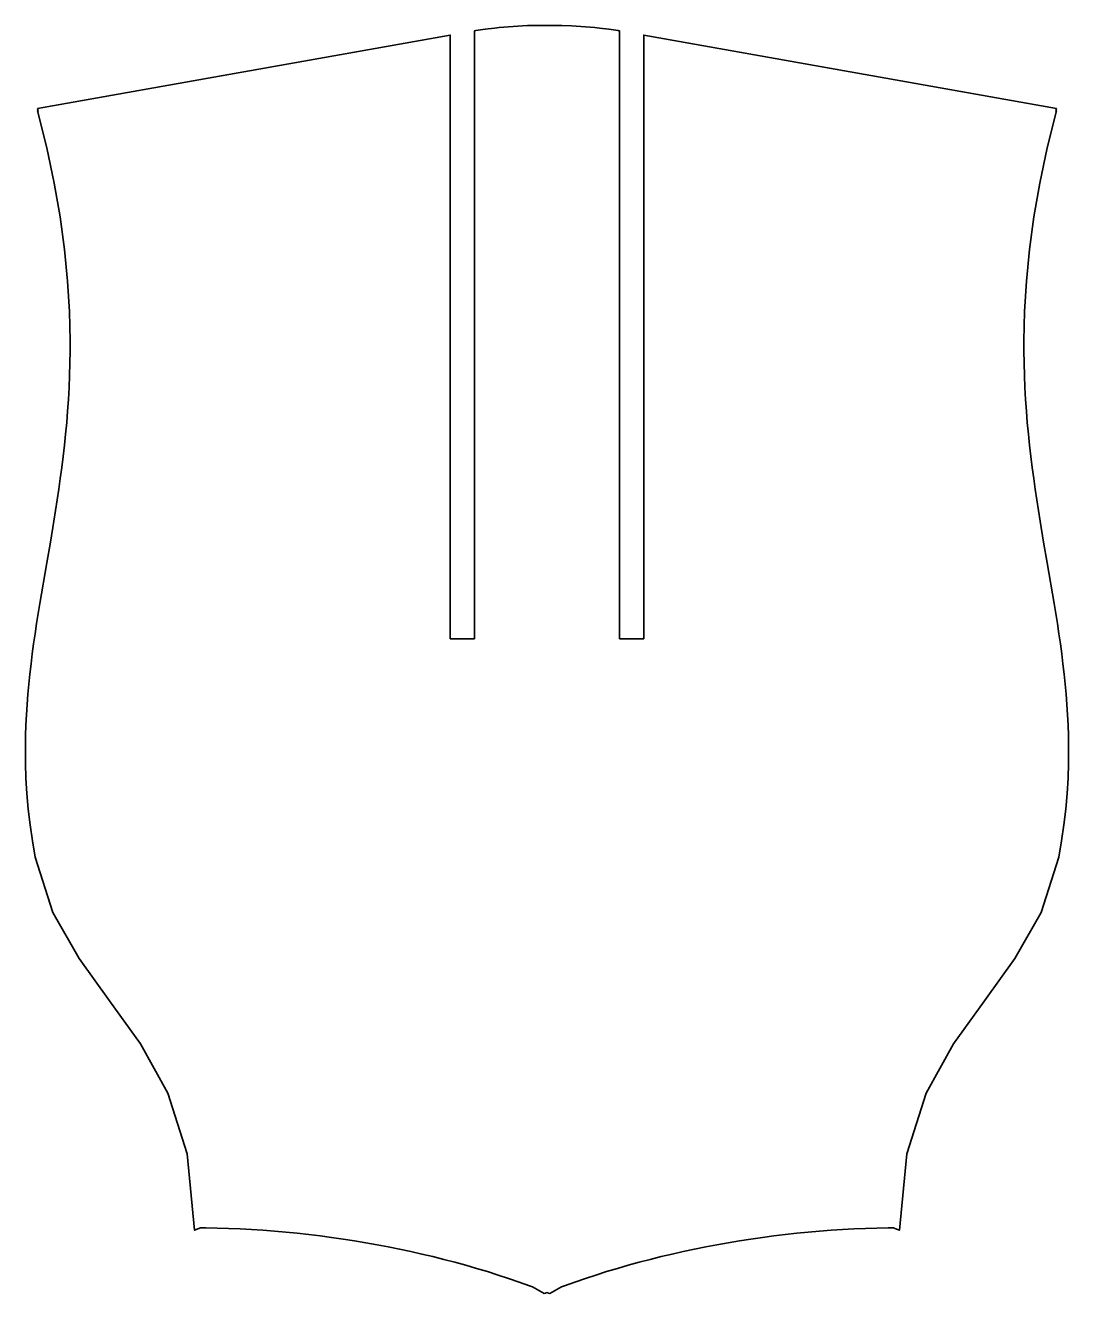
# Model space of a CAD drawing. Header units: centimetres. Extents: x -72 to 72, y -159 to 158.
# Drawn here: x -10.49 to 15.41, y 126.45 to 157.92 of the extents above; entities that cross this region are included whole.
import ezdxf

# ---------------------------------------------------------------- set-up
doc = ezdxf.new("R2010")
doc.units = ezdxf.units.CM
doc.header["$MEASUREMENT"] = 0
doc.layers.add('layer 1', color=7, linetype='Continuous')

msp = doc.modelspace()

# ---------------------------------------------------------------- linework, layer by layer
at = {"layer": 'layer 1', "color": 250, "lineweight": 35}
msp.add_open_spline([(2.45972, 126.47452), (2.45972, 126.47452), (2.42333, 126.46037), (2.42333, 126.46037), (2.42333, 126.46037), (2.42333, 126.46037), (2.38694, 126.44624), (2.38694, 126.44624), (2.38694, 126.44624), (2.38694, 126.44624), (2.09652, 126.61289), (2.09652, 126.61289), (2.09652, 126.61289), (2.09652, 126.61289), (2.02458, 126.63974), (2.02458, 126.63974), (2.02458, 126.63974), (2.02458, 126.63974), (1.76686, 126.73213), (1.76686, 126.73213), (1.76686, 126.73213), (1.76686, 126.73213), (1.50679, 126.82157), (1.50679, 126.82157), (1.50679, 126.82157), (1.50679, 126.82157), (1.24444, 126.90807), (1.24444, 126.90807), (1.24444, 126.90807), (1.24444, 126.90807), (0.97997, 126.9916), (0.97997, 126.9916), (0.97997, 126.9916), (0.97997, 126.9916), (0.71345, 127.07215), (0.71345, 127.07215), (0.71345, 127.07215), (0.71345, 127.07215), (0.44503, 127.14972), (0.44503, 127.14972), (0.44503, 127.14972), (0.44503, 127.14972), (0.17478, 127.22428), (0.17478, 127.22428), (0.17478, 127.22428), (0.17478, 127.22428), (-0.09718, 127.29582), (-0.09718, 127.29582), (-0.09718, 127.29582), (-0.09718, 127.29582), (-0.37072, 127.36434), (-0.37072, 127.36434), (-0.37072, 127.36434), (-0.37072, 127.36434), (-0.64575, 127.42981), (-0.64575, 127.42981), (-0.64575, 127.42981), (-0.64575, 127.42981), (-0.92216, 127.49221), (-0.92216, 127.49221), (-0.92216, 127.49221), (-0.92216, 127.49221), (-1.19983, 127.55155), (-1.19983, 127.55155), (-1.19983, 127.55155), (-1.19983, 127.55155), (-1.47864, 127.6078), (-1.47864, 127.6078), (-1.47864, 127.6078), (-1.47864, 127.6078), (-1.75852, 127.66095), (-1.75852, 127.66095), (-1.75852, 127.66095), (-1.75852, 127.66095), (-2.03932, 127.71097), (-2.03932, 127.71097), (-2.03932, 127.71097), (-2.03932, 127.71097), (-2.32095, 127.75788), (-2.32095, 127.75788), (-2.32095, 127.75788), (-2.32095, 127.75788), (-2.6033, 127.80164), (-2.6033, 127.80164), (-2.6033, 127.80164), (-2.6033, 127.80164), (-2.88624, 127.84226), (-2.88624, 127.84226), (-2.88624, 127.84226), (-2.88624, 127.84226), (-3.16969, 127.8797), (-3.16969, 127.8797), (-3.16969, 127.8797), (-3.16969, 127.8797), (-3.4535, 127.91395), (-3.4535, 127.91395), (-3.4535, 127.91395), (-3.4535, 127.91395), (-3.73761, 127.945), (-3.73761, 127.945), (-3.73761, 127.945), (-3.73761, 127.945), (-4.02189, 127.97285), (-4.02189, 127.97285), (-4.02189, 127.97285), (-4.02189, 127.97285), (-4.30623, 127.99747), (-4.30623, 127.99747), (-4.30623, 127.99747), (-4.30623, 127.99747), (-4.59049, 128.01886), (-4.59049, 128.01886), (-4.59049, 128.01886), (-4.59049, 128.01886), (-4.8746, 128.03698), (-4.8746, 128.03698), (-4.8746, 128.03698), (-4.8746, 128.03698), (-5.15844, 128.05185), (-5.15844, 128.05185), (-5.15844, 128.05185), (-5.15844, 128.05185), (-5.44188, 128.06345), (-5.44188, 128.06345), (-5.44188, 128.06345), (-5.44188, 128.06345), (-5.72484, 128.07174), (-5.72484, 128.07174), (-5.72484, 128.07174), (-5.72484, 128.07174), (-6.0072, 128.07672), (-6.0072, 128.07672), (-6.0072, 128.07672), (-6.0072, 128.07672), (-6.07437, 128.07712), (-6.07437, 128.07712), (-6.07437, 128.07712), (-6.07437, 128.07712), (-6.14154, 128.07751), (-6.14154, 128.07751), (-6.14154, 128.07751), (-6.14154, 128.07751), (-6.28884, 128.01858), (-6.28884, 128.01858), (-6.28884, 128.01858), (-6.28884, 128.01858), (-6.47148, 129.91917), (-6.47148, 129.91917), (-6.47148, 129.91917), (-6.47148, 129.91917), (-6.95145, 131.41869), (-6.95145, 131.41869), (-6.95145, 131.41869), (-6.95145, 131.41869), (-7.62676, 132.64222), (-7.62676, 132.64222), (-7.62676, 132.64222), (-7.62676, 132.64222), (-8.39534, 133.71493), (-8.39534, 133.71493), (-8.39534, 133.71493), (-8.39534, 133.71493), (-9.15522, 134.76191), (-9.15522, 134.76191), (-9.15522, 134.76191), (-9.15522, 134.76191), (-9.80438, 135.90831), (-9.80438, 135.90831), (-9.80438, 135.90831), (-9.80438, 135.90831), (-10.24084, 137.27924), (-10.24084, 137.27924), (-10.24084, 137.27924), (-10.24084, 137.27924), (-10.31294, 137.68316), (-10.31294, 137.68316), (-10.31294, 137.68316), (-10.31294, 137.68316), (-10.37152, 138.08061), (-10.37152, 138.08061), (-10.37152, 138.08061), (-10.37152, 138.08061), (-10.41732, 138.47208), (-10.41732, 138.47208), (-10.41732, 138.47208), (-10.41732, 138.47208), (-10.45099, 138.85803), (-10.45099, 138.85803), (-10.45099, 138.85803), (-10.45099, 138.85803), (-10.47331, 139.23897), (-10.47331, 139.23897), (-10.47331, 139.23897), (-10.47331, 139.23897), (-10.48495, 139.61539), (-10.48495, 139.61539), (-10.48495, 139.61539), (-10.48495, 139.61539), (-10.48666, 139.98777), (-10.48666, 139.98777), (-10.48666, 139.98777), (-10.48666, 139.98777), (-10.4867, 140.0445), (-10.4867, 140.0445), (-10.4867, 140.0445), (-10.4867, 140.0445), (-10.48242, 140.30273), (-10.48242, 140.30273), (-10.48242, 140.30273), (-10.48242, 140.30273), (-10.47385, 140.5594), (-10.47385, 140.5594), (-10.47385, 140.5594), (-10.47385, 140.5594), (-10.46127, 140.81465), (-10.46127, 140.81465), (-10.46127, 140.81465), (-10.46127, 140.81465), (-10.4449, 141.06865), (-10.4449, 141.06865), (-10.4449, 141.06865), (-10.4449, 141.06865), (-10.42497, 141.32158), (-10.42497, 141.32158), (-10.42497, 141.32158), (-10.42497, 141.32158), (-10.40174, 141.57361), (-10.40174, 141.57361), (-10.40174, 141.57361), (-10.40174, 141.57361), (-10.37547, 141.82489), (-10.37547, 141.82489), (-10.37547, 141.82489), (-10.37547, 141.82489), (-10.34638, 142.07559), (-10.34638, 142.07559), (-10.34638, 142.07559), (-10.34638, 142.07559), (-10.31472, 142.32589), (-10.31472, 142.32589), (-10.31472, 142.32589), (-10.31472, 142.32589), (-10.28074, 142.57594), (-10.28074, 142.57594), (-10.28074, 142.57594), (-10.28074, 142.57594), (-10.24466, 142.82591), (-10.24466, 142.82591), (-10.24466, 142.82591), (-10.24466, 142.82591), (-10.20677, 143.07597), (-10.20677, 143.07597), (-10.20677, 143.07597), (-10.20677, 143.07597), (-10.12641, 143.57702), (-10.12641, 143.57702), (-10.12641, 143.57702), (-10.12641, 143.57702), (-9.95438, 144.58751), (-9.95438, 144.58751), (-9.95438, 144.58751), (-9.95438, 144.58751), (-9.86659, 145.09961), (-9.86659, 145.09961), (-9.86659, 145.09961), (-9.86659, 145.09961), (-9.78024, 145.61804), (-9.78024, 145.61804), (-9.78024, 145.61804), (-9.78024, 145.61804), (-9.69723, 146.14414), (-9.69723, 146.14414), (-9.69723, 146.14414), (-9.69723, 146.14414), (-9.6576, 146.41047), (-9.6576, 146.41047), (-9.6576, 146.41047), (-9.6576, 146.41047), (-9.61954, 146.67923), (-9.61954, 146.67923), (-9.61954, 146.67923), (-9.61954, 146.67923), (-9.58331, 146.95057), (-9.58331, 146.95057), (-9.58331, 146.95057), (-9.58331, 146.95057), (-9.54912, 147.22465), (-9.54912, 147.22465), (-9.54912, 147.22465), (-9.54912, 147.22465), (-9.51726, 147.50167), (-9.51726, 147.50167), (-9.51726, 147.50167), (-9.51726, 147.50167), (-9.48793, 147.78175), (-9.48793, 147.78175), (-9.48793, 147.78175), (-9.48793, 147.78175), (-9.46138, 148.06508), (-9.46138, 148.06508), (-9.46138, 148.06508), (-9.46138, 148.06508), (-9.4379, 148.35183), (-9.4379, 148.35183), (-9.4379, 148.35183), (-9.4379, 148.35183), (-9.41767, 148.64216), (-9.41767, 148.64216), (-9.41767, 148.64216), (-9.41767, 148.64216), (-9.40096, 148.93623), (-9.40096, 148.93623), (-9.40096, 148.93623), (-9.40096, 148.93623), (-9.38804, 149.23421), (-9.38804, 149.23421), (-9.38804, 149.23421), (-9.38804, 149.23421), (-9.37911, 149.53628), (-9.37911, 149.53628), (-9.37911, 149.53628), (-9.37911, 149.53628), (-9.37443, 149.84259), (-9.37443, 149.84259), (-9.37443, 149.84259), (-9.37443, 149.84259), (-9.3743, 150.09572), (-9.3743, 150.09572), (-9.3743, 150.09572), (-9.3743, 150.09572), (-9.39215, 150.82314), (-9.39215, 150.82314), (-9.39215, 150.82314), (-9.39215, 150.82314), (-9.43765, 151.57644), (-9.43765, 151.57644), (-9.43765, 151.57644), (-9.43765, 151.57644), (-9.51375, 152.35761), (-9.51375, 152.35761), (-9.51375, 152.35761), (-9.51375, 152.35761), (-9.62331, 153.16862), (-9.62331, 153.16862), (-9.62331, 153.16862), (-9.62331, 153.16862), (-9.76926, 154.01147), (-9.76926, 154.01147), (-9.76926, 154.01147), (-9.76926, 154.01147), (-9.95446, 154.88813), (-9.95446, 154.88813), (-9.95446, 154.88813), (-9.95446, 154.88813), (-10.18187, 155.80058), (-10.18187, 155.80058), (-10.18187, 155.80058), (-10.18187, 155.80058), (-10.17378, 155.79985), (-10.17378, 155.79985), (-10.17378, 155.79985), (-10.17378, 155.79985), (-10.16569, 155.79911), (-10.16569, 155.79911), (-10.16569, 155.79911), (-10.16569, 155.79911), (-10.18187, 155.8604), (-10.18187, 155.8604), (-10.18187, 155.8604), (-10.18187, 155.8604), (0.05972, 157.68092), (0.05972, 157.68092), (0.05972, 157.68092), (0.05972, 157.68092), (0.05972, 142.70009), (0.05972, 142.70009), (0.05972, 142.70009), (0.05972, 142.70009), (0.65972, 142.70009), (0.65972, 142.70009), (0.65972, 142.70009), (0.65972, 142.70009), (0.65972, 157.78757), (0.65972, 157.78757), (0.65972, 157.78757), (0.65972, 157.78757), (0.6925, 157.7934), (0.6925, 157.7934), (0.6925, 157.7934), (0.6925, 157.7934), (0.80868, 157.81001), (0.80868, 157.81001), (0.80868, 157.81001), (0.80868, 157.81001), (0.92487, 157.8266), (0.92487, 157.8266), (0.92487, 157.8266), (0.92487, 157.8266), (1.15733, 157.85536), (1.15733, 157.85536), (1.15733, 157.85536), (1.15733, 157.85536), (1.27363, 157.8674), (1.27363, 157.8674), (1.27363, 157.8674), (1.27363, 157.8674), (1.38992, 157.87944), (1.38992, 157.87944), (1.38992, 157.87944), (1.38992, 157.87944), (1.6227, 157.89861), (1.6227, 157.89861), (1.6227, 157.89861), (1.6227, 157.89861), (1.7392, 157.90559), (1.7392, 157.90559), (1.7392, 157.90559), (1.7392, 157.90559), (1.85571, 157.91258), (1.85571, 157.91258), (1.85571, 157.91258), (1.85571, 157.91258), (1.97235, 157.91687), (1.97235, 157.91687), (1.97235, 157.91687), (1.97235, 157.91687), (2.08899, 157.92116), (2.08899, 157.92116), (2.08899, 157.92116), (2.08899, 157.92116), (2.20578, 157.92263), (2.20578, 157.92263), (2.20578, 157.92263), (2.20578, 157.92263), (2.32258, 157.92408), (2.32258, 157.92408), (2.32258, 157.92408), (2.32258, 157.92408), (2.39115, 157.92358), (2.39115, 157.92358), (2.39115, 157.92358), (2.39115, 157.92358), (2.45972, 157.92307), (2.45972, 157.92307), (2.45972, 157.92307), (2.45972, 157.92307), (2.5283, 157.92358), (2.5283, 157.92358), (2.5283, 157.92358), (2.5283, 157.92358), (2.59688, 157.92408), (2.59688, 157.92408), (2.59688, 157.92408), (2.59688, 157.92408), (2.71367, 157.92263), (2.71367, 157.92263), (2.71367, 157.92263), (2.71367, 157.92263), (2.83046, 157.92116), (2.83046, 157.92116), (2.83046, 157.92116), (2.83046, 157.92116), (3.06377, 157.91259), (3.06377, 157.91259), (3.06377, 157.91259), (3.06377, 157.91259), (3.18027, 157.90559), (3.18027, 157.90559), (3.18027, 157.90559), (3.18027, 157.90559), (3.29676, 157.89859), (3.29676, 157.89859), (3.29676, 157.89859), (3.29676, 157.89859), (3.41315, 157.88901), (3.41315, 157.88901), (3.41315, 157.88901), (3.41315, 157.88901), (3.52953, 157.87944), (3.52953, 157.87944), (3.52953, 157.87944), (3.52953, 157.87944), (3.64584, 157.8674), (3.64584, 157.8674), (3.64584, 157.8674), (3.64584, 157.8674), (3.76214, 157.85536), (3.76214, 157.85536), (3.76214, 157.85536), (3.76214, 157.85536), (3.99461, 157.8266), (3.99461, 157.8266), (3.99461, 157.8266), (3.99461, 157.8266), (4.11078, 157.81001), (4.11078, 157.81001), (4.11078, 157.81001), (4.11078, 157.81001), (4.22696, 157.7934), (4.22696, 157.7934), (4.22696, 157.7934), (4.22696, 157.7934), (4.24333, 157.7905), (4.24333, 157.7905), (4.24333, 157.7905), (4.24333, 157.7905), (4.25972, 157.78758), (4.25972, 157.78758), (4.25972, 157.78758), (4.25972, 157.78758), (4.25971, 142.70009), (4.25971, 142.70009), (4.25971, 142.70009), (4.25971, 142.70009), (4.85971, 142.70009), (4.85971, 142.70009), (4.85971, 142.70009), (4.85971, 142.70009), (4.85972, 157.68093), (4.85972, 157.68093), (4.85972, 157.68093), (4.85972, 157.68093), (15.10131, 155.8604), (15.10131, 155.8604), (15.10131, 155.8604), (15.10131, 155.8604), (15.08514, 155.79911), (15.08514, 155.79911), (15.08514, 155.79911), (15.08514, 155.79911), (15.09322, 155.79985), (15.09322, 155.79985), (15.09322, 155.79985), (15.09322, 155.79985), (15.10131, 155.80058), (15.10131, 155.80058), (15.10131, 155.80058), (15.10131, 155.80058), (14.87391, 154.88812), (14.87391, 154.88812), (14.87391, 154.88812), (14.87391, 154.88812), (14.68873, 154.01147), (14.68873, 154.01147), (14.68873, 154.01147), (14.68873, 154.01147), (14.54275, 153.16862), (14.54275, 153.16862), (14.54275, 153.16862), (14.54275, 153.16862), (14.43322, 152.3576), (14.43322, 152.3576), (14.43322, 152.3576), (14.43322, 152.3576), (14.35713, 151.57644), (14.35713, 151.57644), (14.35713, 151.57644), (14.35713, 151.57644), (14.31163, 150.82314), (14.31163, 150.82314), (14.31163, 150.82314), (14.31163, 150.82314), (14.29377, 150.09571), (14.29377, 150.09571), (14.29377, 150.09571), (14.29377, 150.09571), (14.2939, 149.84257), (14.2939, 149.84257), (14.2939, 149.84257), (14.2939, 149.84257), (14.29858, 149.53628), (14.29858, 149.53628), (14.29858, 149.53628), (14.29858, 149.53628), (14.3075, 149.23421), (14.3075, 149.23421), (14.3075, 149.23421), (14.3075, 149.23421), (14.32043, 148.93623), (14.32043, 148.93623), (14.32043, 148.93623), (14.32043, 148.93623), (14.33713, 148.64216), (14.33713, 148.64216), (14.33713, 148.64216), (14.33713, 148.64216), (14.35734, 148.35183), (14.35734, 148.35183), (14.35734, 148.35183), (14.35734, 148.35183), (14.38086, 148.06508), (14.38086, 148.06508), (14.38086, 148.06508), (14.38086, 148.06508), (14.40739, 147.78175), (14.40739, 147.78175), (14.40739, 147.78175), (14.40739, 147.78175), (14.43672, 147.50166), (14.43672, 147.50166), (14.43672, 147.50166), (14.43672, 147.50166), (14.46858, 147.22465), (14.46858, 147.22465), (14.46858, 147.22465), (14.46858, 147.22465), (14.50276, 146.95057), (14.50276, 146.95057), (14.50276, 146.95057), (14.50276, 146.95057), (14.53901, 146.67922), (14.53901, 146.67922), (14.53901, 146.67922), (14.53901, 146.67922), (14.57706, 146.41047), (14.57706, 146.41047), (14.57706, 146.41047), (14.57706, 146.41047), (14.61669, 146.14413), (14.61669, 146.14413), (14.61669, 146.14413), (14.61669, 146.14413), (14.69969, 145.61803), (14.69969, 145.61803), (14.69969, 145.61803), (14.69969, 145.61803), (14.78605, 145.09959), (14.78605, 145.09959), (14.78605, 145.09959), (14.78605, 145.09959), (14.87383, 144.58751), (14.87383, 144.58751), (14.87383, 144.58751), (14.87383, 144.58751), (15.04588, 143.57702), (15.04588, 143.57702), (15.04588, 143.57702), (15.04588, 143.57702), (15.12622, 143.07597), (15.12622, 143.07597), (15.12622, 143.07597), (15.12622, 143.07597), (15.16413, 142.82591), (15.16413, 142.82591), (15.16413, 142.82591), (15.16413, 142.82591), (15.20018, 142.57594), (15.20018, 142.57594), (15.20018, 142.57594), (15.20018, 142.57594), (15.23417, 142.32589), (15.23417, 142.32589), (15.23417, 142.32589), (15.23417, 142.32589), (15.26583, 142.07559), (15.26583, 142.07559), (15.26583, 142.07559), (15.26583, 142.07559), (15.29492, 141.82489), (15.29492, 141.82489), (15.29492, 141.82489), (15.29492, 141.82489), (15.32121, 141.57361), (15.32121, 141.57361), (15.32121, 141.57361), (15.32121, 141.57361), (15.34443, 141.32158), (15.34443, 141.32158), (15.34443, 141.32158), (15.34443, 141.32158), (15.36434, 141.06865), (15.36434, 141.06865), (15.36434, 141.06865), (15.36434, 141.06865), (15.38072, 140.81465), (15.38072, 140.81465), (15.38072, 140.81465), (15.38072, 140.81465), (15.39331, 140.5594), (15.39331, 140.5594), (15.39331, 140.5594), (15.39331, 140.5594), (15.40188, 140.30273), (15.40188, 140.30273), (15.40188, 140.30273), (15.40188, 140.30273), (15.40615, 140.0445), (15.40615, 140.0445), (15.40615, 140.0445), (15.40615, 140.0445), (15.40609, 139.98777), (15.40609, 139.98777), (15.40609, 139.98777), (15.40609, 139.98777), (15.40441, 139.61539), (15.40441, 139.61539), (15.40441, 139.61539), (15.40441, 139.61539), (15.39278, 139.23897), (15.39278, 139.23897), (15.39278, 139.23897), (15.39278, 139.23897), (15.37045, 138.85803), (15.37045, 138.85803), (15.37045, 138.85803), (15.37045, 138.85803), (15.33677, 138.47207), (15.33677, 138.47207), (15.33677, 138.47207), (15.33677, 138.47207), (15.29097, 138.08061), (15.29097, 138.08061), (15.29097, 138.08061), (15.29097, 138.08061), (15.23241, 137.68316), (15.23241, 137.68316), (15.23241, 137.68316), (15.23241, 137.68316), (15.1603, 137.27924), (15.1603, 137.27924), (15.1603, 137.27924), (15.1603, 137.27924), (14.72384, 135.90831), (14.72384, 135.90831), (14.72384, 135.90831), (14.72384, 135.90831), (14.07469, 134.76191), (14.07469, 134.76191), (14.07469, 134.76191), (14.07469, 134.76191), (13.31479, 133.71493), (13.31479, 133.71493), (13.31479, 133.71493), (13.31479, 133.71493), (12.54621, 132.64222), (12.54621, 132.64222), (12.54621, 132.64222), (12.54621, 132.64222), (11.87092, 131.41869), (11.87092, 131.41869), (11.87092, 131.41869), (11.87092, 131.41869), (11.39097, 129.91917), (11.39097, 129.91917), (11.39097, 129.91917), (11.39097, 129.91917), (11.2083, 128.01856), (11.2083, 128.01856), (11.2083, 128.01856), (11.2083, 128.01856), (11.13465, 128.04804), (11.13465, 128.04804), (11.13465, 128.04804), (11.13465, 128.04804), (11.06101, 128.07751), (11.06101, 128.07751), (11.06101, 128.07751), (11.06101, 128.07751), (10.99383, 128.07712), (10.99383, 128.07712), (10.99383, 128.07712), (10.99383, 128.07712), (10.92665, 128.07672), (10.92665, 128.07672), (10.92665, 128.07672), (10.92665, 128.07672), (10.64429, 128.07174), (10.64429, 128.07174), (10.64429, 128.07174), (10.64429, 128.07174), (10.36134, 128.06344), (10.36134, 128.06344), (10.36134, 128.06344), (10.36134, 128.06344), (10.07788, 128.05185), (10.07788, 128.05185), (10.07788, 128.05185), (10.07788, 128.05185), (9.79405, 128.03698), (9.79405, 128.03698), (9.79405, 128.03698), (9.79405, 128.03698), (9.50994, 128.01886), (9.50994, 128.01886), (9.50994, 128.01886), (9.50994, 128.01886), (9.22566, 127.99747), (9.22566, 127.99747), (9.22566, 127.99747), (9.22566, 127.99747), (8.94134, 127.97285), (8.94134, 127.97285), (8.94134, 127.97285), (8.94134, 127.97285), (8.65707, 127.945), (8.65707, 127.945), (8.65707, 127.945), (8.65707, 127.945), (8.37297, 127.91395), (8.37297, 127.91395), (8.37297, 127.91395), (8.37297, 127.91395), (8.08912, 127.87968), (8.08912, 127.87968), (8.08912, 127.87968), (8.08912, 127.87968), (7.80569, 127.84226), (7.80569, 127.84226), (7.80569, 127.84226), (7.80569, 127.84226), (7.52274, 127.80164), (7.52274, 127.80164), (7.52274, 127.80164), (7.52274, 127.80164), (7.24039, 127.75788), (7.24039, 127.75788), (7.24039, 127.75788), (7.24039, 127.75788), (6.95878, 127.71097), (6.95878, 127.71097), (6.95878, 127.71097), (6.95878, 127.71097), (6.67797, 127.66095), (6.67797, 127.66095), (6.67797, 127.66095), (6.67797, 127.66095), (6.39811, 127.6078), (6.39811, 127.6078), (6.39811, 127.6078), (6.39811, 127.6078), (6.11927, 127.55155), (6.11927, 127.55155), (6.11927, 127.55155), (6.11927, 127.55155), (5.84161, 127.49221), (5.84161, 127.49221), (5.84161, 127.49221), (5.84161, 127.49221), (5.5652, 127.42981), (5.5652, 127.42981), (5.5652, 127.42981), (5.5652, 127.42981), (5.29017, 127.36434), (5.29017, 127.36434), (5.29017, 127.36434), (5.29017, 127.36434), (5.01661, 127.29582), (5.01661, 127.29582), (5.01661, 127.29582), (5.01661, 127.29582), (4.74468, 127.22428), (4.74468, 127.22428), (4.74468, 127.22428), (4.74468, 127.22428), (4.47442, 127.14972), (4.47442, 127.14972), (4.47442, 127.14972), (4.47442, 127.14972), (4.20599, 127.07215), (4.20599, 127.07215), (4.20599, 127.07215), (4.20599, 127.07215), (3.93948, 126.9916), (3.93948, 126.9916), (3.93948, 126.9916), (3.93948, 126.9916), (3.675, 126.90807), (3.675, 126.90807), (3.675, 126.90807), (3.675, 126.90807), (3.41267, 126.82157), (3.41267, 126.82157), (3.41267, 126.82157), (3.41267, 126.82157), (3.15257, 126.73213), (3.15257, 126.73213), (3.15257, 126.73213), (3.15257, 126.73213), (2.89485, 126.63974), (2.89485, 126.63974), (2.89485, 126.63974), (2.89485, 126.63974), (2.82292, 126.61289), (2.82292, 126.61289), (2.82292, 126.61289), (2.82292, 126.61289), (2.53249, 126.44624), (2.53249, 126.44624), (2.53249, 126.44624), (2.53249, 126.44624), (2.4961, 126.46037), (2.4961, 126.46037), (2.4961, 126.46037), (2.4961, 126.46037), (2.45972, 126.47452), (2.45972, 126.47452)], degree=3, knots=[0, 0, 0, 0, 0.00444444, 0.00444444, 0.00444444, 0.00444444, 0.00888889, 0.00888889, 0.00888889, 0.00888889, 0.01333333, 0.01333333, 0.01333333, 0.01333333, 0.01777778, 0.01777778, 0.01777778, 0.01777778, 0.02222222, 0.02222222, 0.02222222, 0.02222222, 0.02666667, 0.02666667, 0.02666667, 0.02666667, 0.03111111, 0.03111111, 0.03111111, 0.03111111, 0.03555556, 0.03555556, 0.03555556, 0.03555556, 0.04, 0.04, 0.04, 0.04, 0.04444444, 0.04444444, 0.04444444, 0.04444444, 0.04888889, 0.04888889, 0.04888889, 0.04888889, 0.05333333, 0.05333333, 0.05333333, 0.05333333, 0.05777778, 0.05777778, 0.05777778, 0.05777778, 0.06222222, 0.06222222, 0.06222222, 0.06222222, 0.06666667, 0.06666667, 0.06666667, 0.06666667, 0.07111111, 0.07111111, 0.07111111, 0.07111111, 0.07555556, 0.07555556, 0.07555556, 0.07555556, 0.08, 0.08, 0.08, 0.08, 0.08444444, 0.08444444, 0.08444444, 0.08444444, 0.08888889, 0.08888889, 0.08888889, 0.08888889, 0.09333333, 0.09333333, 0.09333333, 0.09333333, 0.09777778, 0.09777778, 0.09777778, 0.09777778, 0.10222222, 0.10222222, 0.10222222, 0.10222222, 0.10666667, 0.10666667, 0.10666667, 0.10666667, 0.11111111, 0.11111111, 0.11111111, 0.11111111, 0.11555556, 0.11555556, 0.11555556, 0.11555556, 0.12, 0.12, 0.12, 0.12, 0.12444444, 0.12444444, 0.12444444, 0.12444444, 0.12888889, 0.12888889, 0.12888889, 0.12888889, 0.13333333, 0.13333333, 0.13333333, 0.13333333, 0.13777778, 0.13777778, 0.13777778, 0.13777778, 0.14222222, 0.14222222, 0.14222222, 0.14222222, 0.14666667, 0.14666667, 0.14666667, 0.14666667, 0.15111111, 0.15111111, 0.15111111, 0.15111111, 0.15555556, 0.15555556, 0.15555556, 0.15555556, 0.16, 0.16, 0.16, 0.16, 0.16444444, 0.16444444, 0.16444444, 0.16444444, 0.16888889, 0.16888889, 0.16888889, 0.16888889, 0.17333333, 0.17333333, 0.17333333, 0.17333333, 0.17777778, 0.17777778, 0.17777778, 0.17777778, 0.18222222, 0.18222222, 0.18222222, 0.18222222, 0.18666667, 0.18666667, 0.18666667, 0.18666667, 0.19111111, 0.19111111, 0.19111111, 0.19111111, 0.19555556, 0.19555556, 0.19555556, 0.19555556, 0.2, 0.2, 0.2, 0.2, 0.20444444, 0.20444444, 0.20444444, 0.20444444, 0.20888889, 0.20888889, 0.20888889, 0.20888889, 0.21333333, 0.21333333, 0.21333333, 0.21333333, 0.21777778, 0.21777778, 0.21777778, 0.21777778, 0.22222222, 0.22222222, 0.22222222, 0.22222222, 0.22666667, 0.22666667, 0.22666667, 0.22666667, 0.23111111, 0.23111111, 0.23111111, 0.23111111, 0.23555556, 0.23555556, 0.23555556, 0.23555556, 0.24, 0.24, 0.24, 0.24, 0.24444444, 0.24444444, 0.24444444, 0.24444444, 0.24888889, 0.24888889, 0.24888889, 0.24888889, 0.25333333, 0.25333333, 0.25333333, 0.25333333, 0.25777778, 0.25777778, 0.25777778, 0.25777778, 0.26222222, 0.26222222, 0.26222222, 0.26222222, 0.26666667, 0.26666667, 0.26666667, 0.26666667, 0.27111111, 0.27111111, 0.27111111, 0.27111111, 0.27555556, 0.27555556, 0.27555556, 0.27555556, 0.28, 0.28, 0.28, 0.28, 0.28444444, 0.28444444, 0.28444444, 0.28444444, 0.28888889, 0.28888889, 0.28888889, 0.28888889, 0.29333333, 0.29333333, 0.29333333, 0.29333333, 0.29777778, 0.29777778, 0.29777778, 0.29777778, 0.30222222, 0.30222222, 0.30222222, 0.30222222, 0.30666667, 0.30666667, 0.30666667, 0.30666667, 0.31111111, 0.31111111, 0.31111111, 0.31111111, 0.31555556, 0.31555556, 0.31555556, 0.31555556, 0.32, 0.32, 0.32, 0.32, 0.32444444, 0.32444444, 0.32444444, 0.32444444, 0.32888889, 0.32888889, 0.32888889, 0.32888889, 0.33333333, 0.33333333, 0.33333333, 0.33333333, 0.33777778, 0.33777778, 0.33777778, 0.33777778, 0.34222222, 0.34222222, 0.34222222, 0.34222222, 0.34666667, 0.34666667, 0.34666667, 0.34666667, 0.35111111, 0.35111111, 0.35111111, 0.35111111, 0.35555556, 0.35555556, 0.35555556, 0.35555556, 0.36, 0.36, 0.36, 0.36, 0.36444444, 0.36444444, 0.36444444, 0.36444444, 0.36888889, 0.36888889, 0.36888889, 0.36888889, 0.37333333, 0.37333333, 0.37333333, 0.37333333, 0.37777778, 0.37777778, 0.37777778, 0.37777778, 0.38222222, 0.38222222, 0.38222222, 0.38222222, 0.38666667, 0.38666667, 0.38666667, 0.38666667, 0.39111111, 0.39111111, 0.39111111, 0.39111111, 0.39555556, 0.39555556, 0.39555556, 0.39555556, 0.4, 0.4, 0.4, 0.4, 0.40444444, 0.40444444, 0.40444444, 0.40444444, 0.40888889, 0.40888889, 0.40888889, 0.40888889, 0.41333333, 0.41333333, 0.41333333, 0.41333333, 0.41777778, 0.41777778, 0.41777778, 0.41777778, 0.42222222, 0.42222222, 0.42222222, 0.42222222, 0.42666667, 0.42666667, 0.42666667, 0.42666667, 0.43111111, 0.43111111, 0.43111111, 0.43111111, 0.43555556, 0.43555556, 0.43555556, 0.43555556, 0.44, 0.44, 0.44, 0.44, 0.44444444, 0.44444444, 0.44444444, 0.44444444, 0.44888889, 0.44888889, 0.44888889, 0.44888889, 0.45333333, 0.45333333, 0.45333333, 0.45333333, 0.45777778, 0.45777778, 0.45777778, 0.45777778, 0.46222222, 0.46222222, 0.46222222, 0.46222222, 0.46666667, 0.46666667, 0.46666667, 0.46666667, 0.47111111, 0.47111111, 0.47111111, 0.47111111, 0.47555556, 0.47555556, 0.47555556, 0.47555556, 0.48, 0.48, 0.48, 0.48, 0.48444444, 0.48444444, 0.48444444, 0.48444444, 0.48888889, 0.48888889, 0.48888889, 0.48888889, 0.49333333, 0.49333333, 0.49333333, 0.49333333, 0.49777778, 0.49777778, 0.49777778, 0.49777778, 0.50222222, 0.50222222, 0.50222222, 0.50222222, 0.50666667, 0.50666667, 0.50666667, 0.50666667, 0.51111111, 0.51111111, 0.51111111, 0.51111111, 0.51555556, 0.51555556, 0.51555556, 0.51555556, 0.52, 0.52, 0.52, 0.52, 0.52444444, 0.52444444, 0.52444444, 0.52444444, 0.52888889, 0.52888889, 0.52888889, 0.52888889, 0.53333333, 0.53333333, 0.53333333, 0.53333333, 0.53777778, 0.53777778, 0.53777778, 0.53777778, 0.54222222, 0.54222222, 0.54222222, 0.54222222, 0.54666667, 0.54666667, 0.54666667, 0.54666667, 0.55111111, 0.55111111, 0.55111111, 0.55111111, 0.55555556, 0.55555556, 0.55555556, 0.55555556, 0.56, 0.56, 0.56, 0.56, 0.56444444, 0.56444444, 0.56444444, 0.56444444, 0.56888889, 0.56888889, 0.56888889, 0.56888889, 0.57333333, 0.57333333, 0.57333333, 0.57333333, 0.57777778, 0.57777778, 0.57777778, 0.57777778, 0.58222222, 0.58222222, 0.58222222, 0.58222222, 0.58666667, 0.58666667, 0.58666667, 0.58666667, 0.59111111, 0.59111111, 0.59111111, 0.59111111, 0.59555556, 0.59555556, 0.59555556, 0.59555556, 0.6, 0.6, 0.6, 0.6, 0.60444444, 0.60444444, 0.60444444, 0.60444444, 0.60888889, 0.60888889, 0.60888889, 0.60888889, 0.61333333, 0.61333333, 0.61333333, 0.61333333, 0.61777778, 0.61777778, 0.61777778, 0.61777778, 0.62222222, 0.62222222, 0.62222222, 0.62222222, 0.62666667, 0.62666667, 0.62666667, 0.62666667, 0.63111111, 0.63111111, 0.63111111, 0.63111111, 0.63555556, 0.63555556, 0.63555556, 0.63555556, 0.64, 0.64, 0.64, 0.64, 0.64444444, 0.64444444, 0.64444444, 0.64444444, 0.64888889, 0.64888889, 0.64888889, 0.64888889, 0.65333333, 0.65333333, 0.65333333, 0.65333333, 0.65777778, 0.65777778, 0.65777778, 0.65777778, 0.66222222, 0.66222222, 0.66222222, 0.66222222, 0.66666667, 0.66666667, 0.66666667, 0.66666667, 0.67111111, 0.67111111, 0.67111111, 0.67111111, 0.67555556, 0.67555556, 0.67555556, 0.67555556, 0.68, 0.68, 0.68, 0.68, 0.68444444, 0.68444444, 0.68444444, 0.68444444, 0.68888889, 0.68888889, 0.68888889, 0.68888889, 0.69333333, 0.69333333, 0.69333333, 0.69333333, 0.69777778, 0.69777778, 0.69777778, 0.69777778, 0.70222222, 0.70222222, 0.70222222, 0.70222222, 0.70666667, 0.70666667, 0.70666667, 0.70666667, 0.71111111, 0.71111111, 0.71111111, 0.71111111, 0.71555556, 0.71555556, 0.71555556, 0.71555556, 0.72, 0.72, 0.72, 0.72, 0.72444444, 0.72444444, 0.72444444, 0.72444444, 0.72888889, 0.72888889, 0.72888889, 0.72888889, 0.73333333, 0.73333333, 0.73333333, 0.73333333, 0.73777778, 0.73777778, 0.73777778, 0.73777778, 0.74222222, 0.74222222, 0.74222222, 0.74222222, 0.74666667, 0.74666667, 0.74666667, 0.74666667, 0.75111111, 0.75111111, 0.75111111, 0.75111111, 0.75555556, 0.75555556, 0.75555556, 0.75555556, 0.76, 0.76, 0.76, 0.76, 0.76444444, 0.76444444, 0.76444444, 0.76444444, 0.76888889, 0.76888889, 0.76888889, 0.76888889, 0.77333333, 0.77333333, 0.77333333, 0.77333333, 0.77777778, 0.77777778, 0.77777778, 0.77777778, 0.78222222, 0.78222222, 0.78222222, 0.78222222, 0.78666667, 0.78666667, 0.78666667, 0.78666667, 0.79111111, 0.79111111, 0.79111111, 0.79111111, 0.79555556, 0.79555556, 0.79555556, 0.79555556, 0.8, 0.8, 0.8, 0.8, 0.80444444, 0.80444444, 0.80444444, 0.80444444, 0.80888889, 0.80888889, 0.80888889, 0.80888889, 0.81333333, 0.81333333, 0.81333333, 0.81333333, 0.81777778, 0.81777778, 0.81777778, 0.81777778, 0.82222222, 0.82222222, 0.82222222, 0.82222222, 0.82666667, 0.82666667, 0.82666667, 0.82666667, 0.83111111, 0.83111111, 0.83111111, 0.83111111, 0.83555556, 0.83555556, 0.83555556, 0.83555556, 0.84, 0.84, 0.84, 0.84, 0.84444444, 0.84444444, 0.84444444, 0.84444444, 0.84888889, 0.84888889, 0.84888889, 0.84888889, 0.85333333, 0.85333333, 0.85333333, 0.85333333, 0.85777778, 0.85777778, 0.85777778, 0.85777778, 0.86222222, 0.86222222, 0.86222222, 0.86222222, 0.86666667, 0.86666667, 0.86666667, 0.86666667, 0.87111111, 0.87111111, 0.87111111, 0.87111111, 0.87555556, 0.87555556, 0.87555556, 0.87555556, 0.88, 0.88, 0.88, 0.88, 0.88444444, 0.88444444, 0.88444444, 0.88444444, 0.88888889, 0.88888889, 0.88888889, 0.88888889, 0.89333333, 0.89333333, 0.89333333, 0.89333333, 0.89777778, 0.89777778, 0.89777778, 0.89777778, 0.90222222, 0.90222222, 0.90222222, 0.90222222, 0.90666667, 0.90666667, 0.90666667, 0.90666667, 0.91111111, 0.91111111, 0.91111111, 0.91111111, 0.91555556, 0.91555556, 0.91555556, 0.91555556, 0.92, 0.92, 0.92, 0.92, 0.92444444, 0.92444444, 0.92444444, 0.92444444, 0.92888889, 0.92888889, 0.92888889, 0.92888889, 0.93333333, 0.93333333, 0.93333333, 0.93333333, 0.93777778, 0.93777778, 0.93777778, 0.93777778, 0.94222222, 0.94222222, 0.94222222, 0.94222222, 0.94666667, 0.94666667, 0.94666667, 0.94666667, 0.95111111, 0.95111111, 0.95111111, 0.95111111, 0.95555556, 0.95555556, 0.95555556, 0.95555556, 0.96, 0.96, 0.96, 0.96, 0.96444444, 0.96444444, 0.96444444, 0.96444444, 0.96888889, 0.96888889, 0.96888889, 0.96888889, 0.97333333, 0.97333333, 0.97333333, 0.97333333, 0.97777778, 0.97777778, 0.97777778, 0.97777778, 0.98222222, 0.98222222, 0.98222222, 0.98222222, 0.98666667, 0.98666667, 0.98666667, 0.98666667, 0.99111111, 0.99111111, 0.99111111, 0.99111111, 1, 1, 1, 1], dxfattribs=at)

doc.saveas('drawing.dxf')
